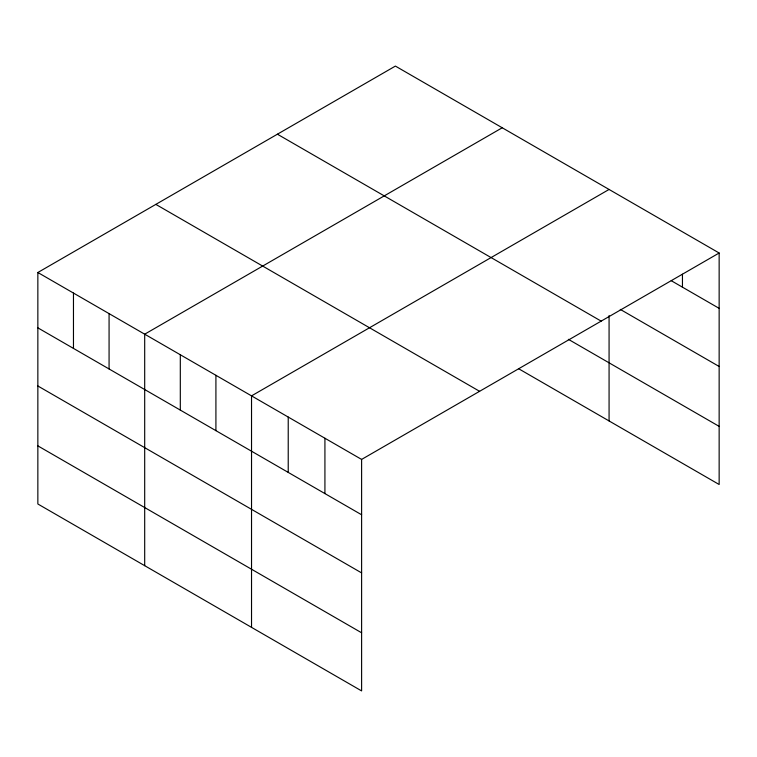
<?xml version="1.0" encoding="UTF-8"?>
<svg xmlns="http://www.w3.org/2000/svg" width="757" height="757" viewBox="0 0 757 757"><rect width="100%" height="100%" fill="white"/><g stroke="black" fill="none" stroke-linecap="round" stroke-linejoin="round"><path stroke-width="1.14" d="M719.15 253.008L361.609 459.423L361.609 690.914L37.85 503.992L37.85 272.501L395.391 66.086L719.15 253.008L719.15 484.499L518.507 368.659M502.232 127.763L144.691 334.187L144.691 565.678M609.073 189.449L251.532 395.873L251.532 627.364M671.241 280.696L719.15 308.354M620.286 309.395L719.15 366.483M277.403 134.207L601.162 321.129M568.365 339.316L719.15 426.371M155.838 204.39L479.597 391.312M37.85 272.501L361.609 459.423M37.85 327.847L361.609 514.769M37.85 385.975L361.609 572.898M37.85 445.864L361.609 632.786M682.454 274.214L682.454 287.168M609.073 315.593L609.073 420.939M324.923 438.246L324.923 493.592M288.228 417.06L288.228 472.406M215.915 375.311L215.915 430.657M180.308 354.749L180.308 410.095M109.074 313.625L109.074 368.971M73.467 293.063L73.467 348.409"/></g></svg>
